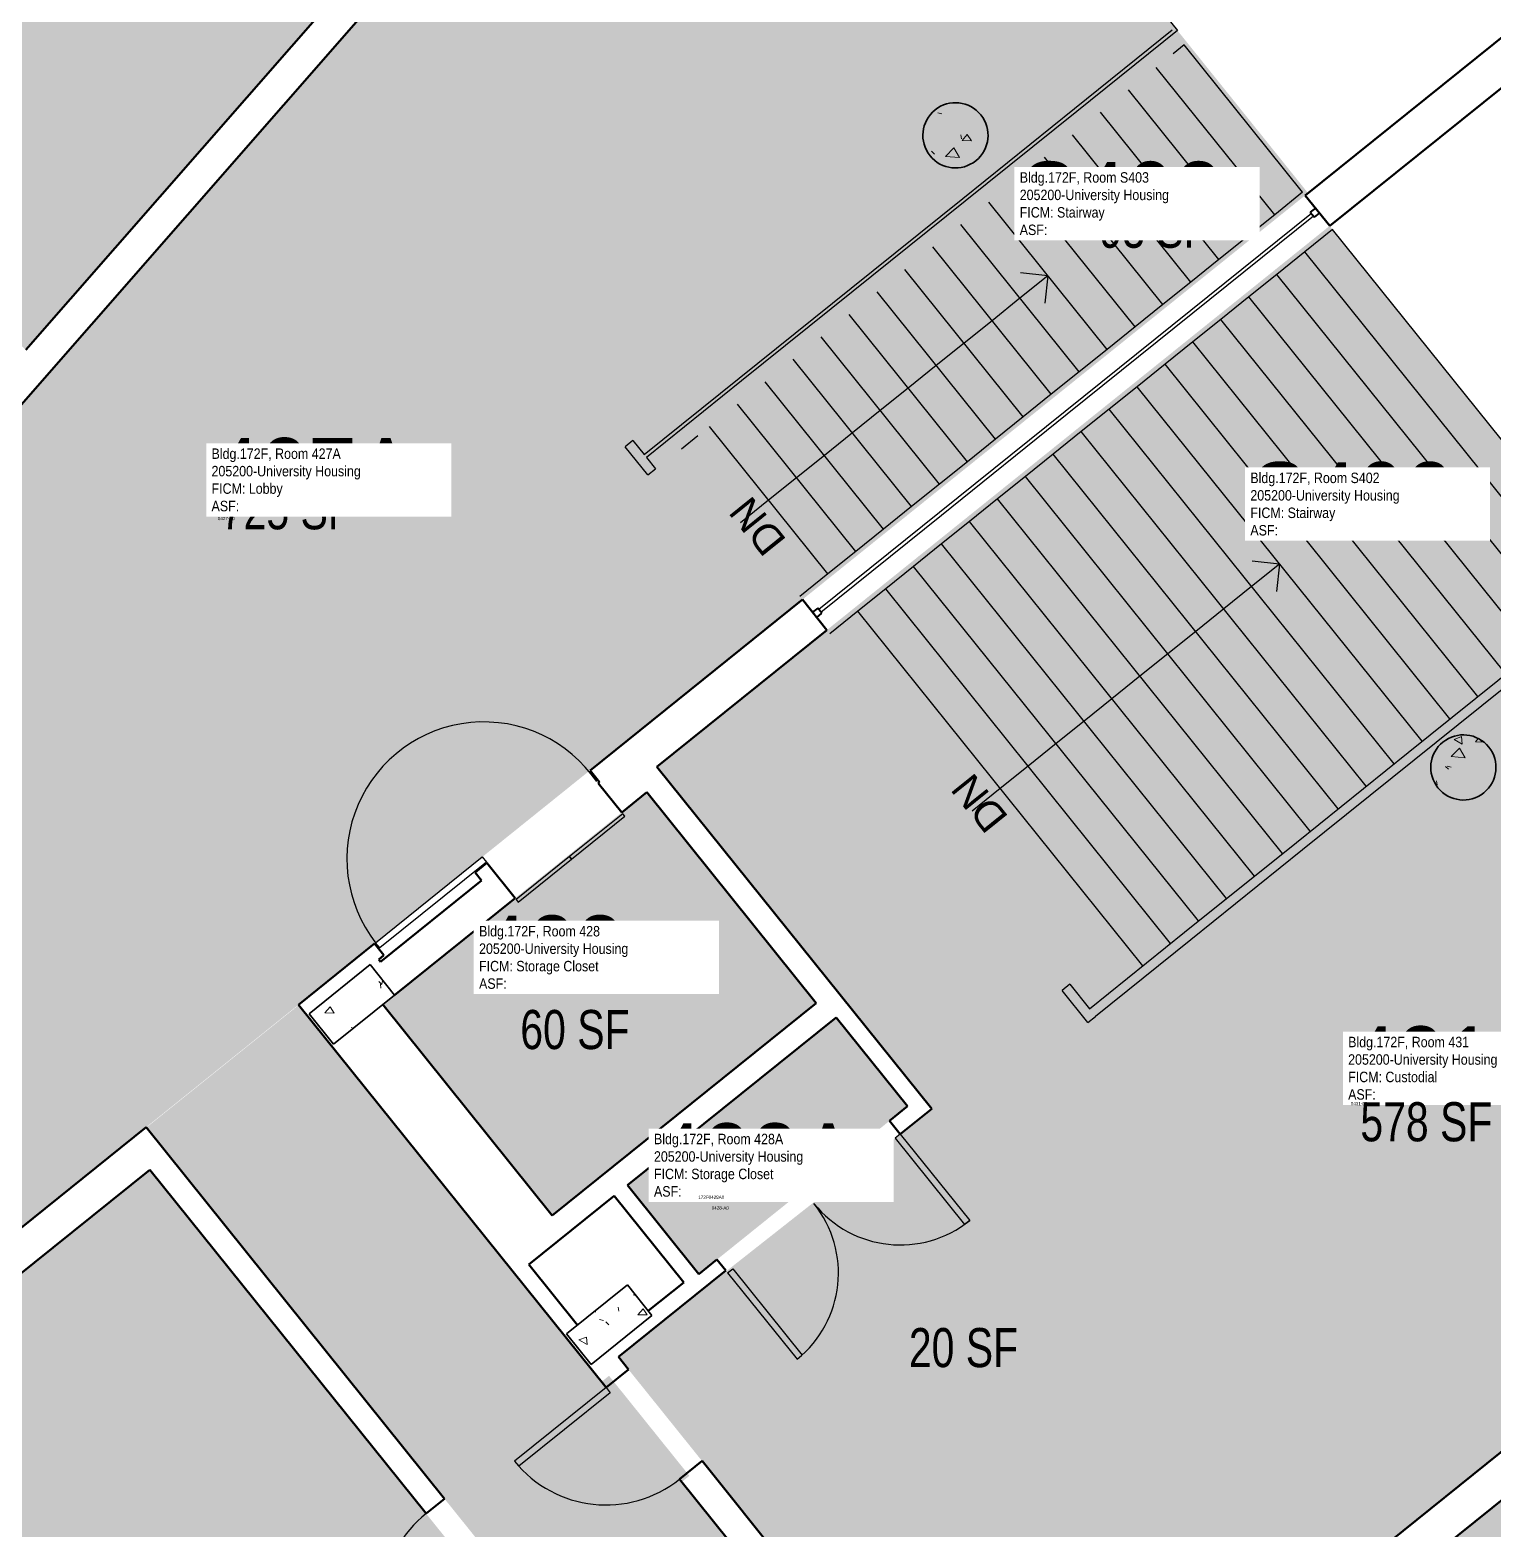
# Model space of a CAD drawing. Header units: inches. Extents: x 69234239 to 69236626, y 27656166 to 27658522.
# Drawn here: x 69235338.1 to 69235787.2, y 27657064.2 to 27657524.3 of the extents above; entities that cross this region are included whole.
import ezdxf
from ezdxf.enums import TextEntityAlignment as Align

# ---------------------------------------------------------------- set-up
doc = ezdxf.new("R2010")
doc.units = ezdxf.units.IN
doc.header["$LTSCALE"] = 100
doc.header["$MEASUREMENT"] = 0
for name, color, linetype in [('A-COLS', 5, 'CONTINUOUS'), ('A-DOOR', 2, 'CONTINUOUS'), ('A-FLOR', 3, 'CONTINUOUS'), ('A-GLAZ', 1, 'CONTINUOUS'), ('A-IDEN-RNUM', 7, 'CONTINUOUS'), ('A-IDEN-SNUM', 4, 'CONTINUOUS'), ('A-IDEN-VNUM', 4, 'CONTINUOUS'), ('A-WALL', 5, 'CONTINUOUS'), ('AREA-TEXT', 3, 'CONTINUOUS'), ('Rooms-Category-Color', 7, 'CONTINUOUS'), ('Rooms-College-Color', 7, 'CONTINUOUS'), ('Rooms-Department-Color', 7, 'CONTINUOUS'), ('Rooms-Division-Color', 7, 'CONTINUOUS'), ('Rooms-Information', 7, 'CONTINUOUS')]:
    doc.layers.add(name, color=color, linetype=linetype)
doc.styles.add('Arial', font='arial.ttf')
doc.styles.add('CP_AREA', font='arial.ttf', dxfattribs={"height": 15})
doc.styles.add('CP_ROOMSNUMBER', font='arial.ttf', dxfattribs={"height": 1})
doc.styles.add('CP_ROOMVNUMBER', font='arial.ttf', dxfattribs={"width": 0.85, "height": 0.075})

msp = doc.modelspace()

# ---------------------------------------------------------------- hatches: boundary and pattern name
at = {"layer": 'A-COLS', "lineweight": 5}
h = msp.add_hatch(dxfattribs=at)
h.set_pattern_fill('FP_28', color=256, angle=308.7908, style=0, pattern_type=2)
h.set_pattern_definition([(178.791, (69235784.634, 27657305.722), (-15.3765, 22.9776), [2.88, -31.68]), (123.791, (69235784.634, 27657305.722), (-19.1757, -22.248), [2.304, -25.344]), (229.242, (69235783.352, 27657307.636), (-34.5522, 0.73), [2.448, -26.924]), (174.975, (69235778.648, 27657300.91), (-20.72, 35.925), [4.32, -47.52]), (225.427, (69235776.92, 27657303.903), (-51.6406, 4.5404), [3.671, -40.386]), (119.975, (69235778.65, 27657300.91), (-51.641, 4.5406), [3.456, -38.016]), (149.791, (69235777.739, 27657305.106), (-2.3089, 27.5514), [2.88, -31.68]), (94.791, (69235777.74, 27657305.106), (-27.5576, -10.162), [2.304, -25.344]), (200.242, (69235777.546, 27657307.402), (-29.866, 17.3898), [2.448, -26.924]), (166.291, (69235784.634, 27657305.722), (-10.2558, -7.6442), [1.267, -23.77, 1.267, -24.461, -25.44]), (166.291, (69235784.634, 27657305.722), (-10.2558, -7.6442), [-50.765, 1.267, -24.173]), (136.291, (69235784.634, 27657305.722), (-18.1331, -1.6145), [1.267, -13.402, 1.267, -23.194, -9.696]), (136.291, (69235784.634, 27657305.722), (-18.1331, -1.6145), [-39.13, 1.267, -8.429]), (96.291, (69235789.999, 27657299.047), (-12.16747, 16.52022), [1.267, -8.333, 1.267, -28.685, -39.744]), (96.291, (69235789.999, 27657299.047), (-12.16747, 16.52022), [-39.552, 1.267, -38.477]), (86.291, (69235792.404, 27657296.054), (-17.0262, 15.047), [1.267, -11.213, 1.267, -18.624, -28.224]), (86.291, (69235792.404, 27657296.054), (-17.0262, 15.047), [-32.371, 1.267, -26.957])])
h.paths.add_polyline_path([(69235629.29, 27657499), (69235627.67, 27657500.32), (69235625.81, 27657501.28), (69235623.79, 27657501.82), (69235621.7, 27657501.94), (69235619.64, 27657501.62), (69235617.68, 27657500.88), (69235615.93, 27657499.75), (69235614.44, 27657498.28), (69235613.3, 27657496.53), (69235612.54, 27657494.58), (69235612.21, 27657492.51), (69235612.31, 27657490.43), (69235612.89, 27657488.3), (69235613.78, 27657486.54), (69235615.09, 27657484.91), (69235616.71, 27657483.59), (69235618.57, 27657482.63), (69235620.59, 27657482.08), (69235622.68, 27657481.97), (69235624.74, 27657482.29), (69235626.7, 27657483.03), (69235628.46, 27657484.16), (69235629.94, 27657485.63), (69235631.08, 27657487.38), (69235631.84, 27657489.33), (69235632.17, 27657491.39), (69235632.07, 27657493.48), (69235631.54, 27657495.5), (69235630.6, 27657497.37)], flags=0)
h = msp.add_hatch(dxfattribs=at)
h.set_pattern_fill('FP_7', color=256, angle=308.7908, style=0, pattern_type=2)
h.set_pattern_definition([(178.79, (69235784.634, 27657305.721), (-15.377, 22.978), [2.88, -31.68]), (123.79, (69235784.634, 27657305.72), (-19.176, -22.248), [2.304, -25.344]), (229.24, (69235783.352, 27657307.636), (-34.552, 0.73), [2.448, -26.924]), (174.97, (69235778.648, 27657300.91), (-20.72, 35.925), [4.32, -47.52]), (225.43, (69235776.92, 27657303.904), (-51.64, 4.54), [3.67, -40.386]), (119.97, (69235778.65, 27657300.91), (-51.64, 4.54), [3.456, -38.016]), (149.79, (69235777.74, 27657305.106), (-2.309, 27.551), [2.88, -31.68]), (94.79, (69235777.74, 27657305.106), (-27.558, -10.162), [2.304, -25.344]), (200.24, (69235777.546, 27657307.402), (-29.866, 17.39), [2.448, -26.924]), (166.29, (69235784.634, 27657305.721), (-10.256, -7.6442), [1.267, -23.77, 1.267, -24.461, -25.44]), (166.29, (69235784.634, 27657305.721), (-10.256, -7.6442), [-50.765, 1.267, -24.173]), (136.29, (69235784.634, 27657305.721), (-18.133, -1.6145), [1.267, -13.402, 1.267, -23.194, -9.696]), (136.29, (69235784.634, 27657305.721), (-18.133, -1.6145), [-39.13, 1.267, -8.429]), (96.29, (69235789.999, 27657299.047), (-12.1675, 16.5202), [1.267, -8.333, 1.267, -28.685, -39.744]), (96.29, (69235789.999, 27657299.047), (-12.1675, 16.5202), [-39.552, 1.267, -38.477]), (86.29, (69235792.405, 27657296.054), (-17.026, 15.047), [1.267, -11.213, 1.267, -18.624, -28.224]), (86.29, (69235792.405, 27657296.054), (-17.026, 15.047), [-32.371, 1.267, -26.957])])
h.paths.add_polyline_path([(69235785.2, 27657305.02), (69235783.58, 27657306.34), (69235781.72, 27657307.3), (69235779.7, 27657307.84), (69235777.62, 27657307.96), (69235775.55, 27657307.64), (69235773.6, 27657306.9), (69235771.84, 27657305.77), (69235770.36, 27657304.29), (69235769.21, 27657302.54), (69235768.45, 27657300.6), (69235768.12, 27657298.53), (69235768.22, 27657296.44), (69235768.76, 27657294.42), (69235769.7, 27657292.56), (69235771.01, 27657290.93), (69235772.63, 27657289.61), (69235774.49, 27657288.65), (69235776.5, 27657288.1), (69235778.59, 27657287.98), (69235780.66, 27657288.3), (69235782.61, 27657289.05), (69235784.37, 27657290.18), (69235785.85, 27657291.65), (69235787, 27657293.4), (69235787.75, 27657295.35), (69235788.09, 27657297.41), (69235787.99, 27657299.5), (69235787.45, 27657301.52), (69235786.51, 27657303.39)], flags=0)
h = msp.add_hatch(dxfattribs=at)
h.set_pattern_fill('FP_6', color=256, angle=308.7908, style=0, pattern_type=2)
h.set_pattern_definition([(178.791, (69235784.634, 27657305.722), (-15.3765, 22.9776), [2.88, -31.68]), (123.791, (69235784.634, 27657305.722), (-19.1757, -22.2481), [2.304, -25.344]), (229.242, (69235783.352, 27657307.636), (-34.5522, 0.7301), [2.448, -26.924]), (174.975, (69235778.648, 27657300.91), (-20.72, 35.925), [4.32, -47.52]), (225.427, (69235776.92, 27657303.904), (-51.6406, 4.5404), [3.671, -40.386]), (119.975, (69235778.648, 27657300.91), (-51.641, 4.5406), [3.456, -38.016]), (149.791, (69235777.739, 27657305.106), (-2.3089, 27.5514), [2.88, -31.68]), (94.791, (69235777.739, 27657305.106), (-27.5576, -10.162), [2.304, -25.344]), (200.242, (69235777.546, 27657307.402), (-29.866, 17.3898), [2.448, -26.924]), (166.2908, (69235784.634, 27657305.722), (-10.2558, -7.6442), [1.267, -23.77, 1.267, -24.461, -25.44]), (166.2908, (69235784.634, 27657305.722), (-10.2558, -7.6442), [-50.765, 1.267, -24.173]), (136.291, (69235784.634, 27657305.722), (-18.1331, -1.6145), [1.267, -13.402, 1.267, -23.194, -9.696]), (136.291, (69235784.634, 27657305.722), (-18.1331, -1.6145), [-39.13, 1.267, -8.429]), (96.2908, (69235789.999, 27657299.047), (-12.16747, 16.52022), [1.267, -8.333, 1.267, -28.685, -39.744]), (96.2908, (69235789.999, 27657299.047), (-12.16747, 16.52022), [-39.552, 1.267, -38.477]), (86.291, (69235792.405, 27657296.054), (-17.02624, 15.047), [1.267, -11.213, 1.267, -18.624, -28.224]), (86.291, (69235792.405, 27657296.054), (-17.02624, 15.047), [-32.371, 1.267, -26.957])])
h.paths.add_polyline_path([(69235450.03, 27657228.09), (69235442.51, 27657237.44), (69235423.8, 27657222.4), (69235431.32, 27657213.05), (69235434.12, 27657215.3)], flags=0)
h = msp.add_hatch(dxfattribs=at)
h.set_pattern_fill('FP_31', color=256, angle=308.7908, style=0, pattern_type=2)
h.set_pattern_definition([(178.791, (69235784.634, 27657305.722), (-15.3765, 22.9776), [2.88, -31.68]), (123.791, (69235784.634, 27657305.722), (-19.1757, -22.248), [2.304, -25.344]), (229.242, (69235783.352, 27657307.636), (-34.5522, 0.7301), [2.448, -26.924]), (174.975, (69235778.648, 27657300.91), (-20.72, 35.925), [4.32, -47.52]), (225.427, (69235776.92, 27657303.904), (-51.6406, 4.5404), [3.671, -40.386]), (119.975, (69235778.648, 27657300.91), (-51.641, 4.5406), [3.456, -38.016]), (149.791, (69235777.739, 27657305.106), (-2.3089, 27.5514), [2.88, -31.68]), (94.791, (69235777.74, 27657305.106), (-27.5576, -10.162), [2.304, -25.344]), (200.242, (69235777.546, 27657307.402), (-29.866, 17.3898), [2.448, -26.924]), (166.2908, (69235784.634, 27657305.722), (-10.2558, -7.6442), [1.267, -23.77, 1.267, -24.461, -25.44]), (166.2908, (69235784.634, 27657305.722), (-10.2558, -7.6442), [-50.765, 1.267, -24.173]), (136.291, (69235784.634, 27657305.722), (-18.1331, -1.6145), [1.267, -13.402, 1.267, -23.194, -9.696]), (136.291, (69235784.634, 27657305.722), (-18.1331, -1.6145), [-39.13, 1.267, -8.429]), (96.2908, (69235789.998, 27657299.047), (-12.16747, 16.52022), [1.267, -8.333, 1.267, -28.685, -39.744]), (96.2908, (69235789.998, 27657299.047), (-12.16747, 16.52022), [-39.552, 1.267, -38.477]), (86.291, (69235792.404, 27657296.054), (-17.0262, 15.047), [1.267, -11.213, 1.267, -18.624, -28.224]), (86.291, (69235792.404, 27657296.054), (-17.0262, 15.047), [-32.371, 1.267, -26.957])])
h.paths.add_polyline_path([(69235521.52, 27657139.14), (69235502.81, 27657124.1), (69235510.33, 27657114.75), (69235529.03, 27657129.79)], flags=0)
at = {"layer": 'Rooms-Category-Color', "true_color": 0xffe090}
msp.add_hatch(color=41, dxfattribs=at).paths.add_polyline_path([(69235214.35, 27657621.23), (69235170.83, 27657571.54), (69235261.63, 27657492.02), (69235336.85, 27657426.14), (69235455.7, 27657561.86), (69235289.67, 27657707.25)])
at = {"layer": 'Rooms-Category-Color', "true_color": 0xadadad}
for points in [[(69235567.42, 27657343.21), (69235527.33, 27657393.09), (69235690.33, 27657524.11), (69235568.58, 27657675.58), (69235191.04, 27657244.53), (69235290.57, 27657120.69)], [(69235729.54, 27657473.52), (69235567.42, 27657343.21), (69235527.33, 27657393.09), (69235690.33, 27657524.11), (69235730.42, 27657474.22)], [(69235737.06, 27657464.16), (69235574.94, 27657333.86), (69235663.31, 27657223.91), (69235825.43, 27657354.21)], [(69235605.27, 27657185.43), (69235531.19, 27657127.1), (69235518.72, 27657117.07), (69235521.14, 27657114.07), (69235545.1, 27657084.26), (69235639.32, 27656967.03), (69235689.38, 27657007.27), (69235691.42, 27657008.91), (69235823.15, 27657114.79), (69235824.19, 27657115.62), (69235865.26, 27657148.63), (69235882.6, 27657162.57), (69235884.65, 27657164.22), (69235886.29, 27657162.17), (69235893.38, 27657153.35), (69235907.83, 27657135.38), (69235909.47, 27657133.33), (69235918.51, 27657122.08), (69235961.87, 27657156.93), (69235928.01, 27657199.07), (69235939.5, 27657208.31), (69235823.49, 27657352.65), (69235663.31, 27657223.91), (69235574.94, 27657333.86), (69235530.51, 27657298.15), (69235530.85, 27657297.72), (69235587.4, 27657227.36), (69235589.67, 27657224.54), (69235589.71, 27657224.49), (69235614.89, 27657193.17)], [(69235420.57, 27657225.02), (69235373.81, 27657187.43), (69235492.64, 27657039.58), (69235590.3, 27656918.09), (69235673.7, 27656814.32), (69235786.81, 27656673.59), (69235869.39, 27656570.85), (69235982.98, 27656429.53), (69236021.56, 27656381.53), (69236043.98, 27656353.63), (69236090.7, 27656391.18), (69236005.97, 27656496.6), (69236017.42, 27656505.8), (69236246.82, 27656690.18), (69236258.27, 27656699.38), (69236343, 27656593.96), (69236389.26, 27656631.14), (69236389.76, 27656631.55), (69236372.3, 27656653.28), (69236366.82, 27656660.1), (69236327.74, 27656708.71), (69236325.08, 27656712.03), (69236325.04, 27656712.08), (69236230.52, 27656829.67), (69236132.08, 27656952.14), (69236034.43, 27657073.64), (69235968.96, 27657155.09), (69235922.19, 27657117.51), (69235925.58, 27657113.29), (69235960.98, 27657069.25), (69235970.06, 27657057.95), (69236102.91, 27656892.66), (69236216.96, 27656750.77), (69236220.68, 27656746.15), (69236168.94, 27656704.56), (69236167.06, 27656706.9), (69236139, 27656684.35), (69236140.88, 27656682.01), (69236130.55, 27656673.71), (69236128.67, 27656676.05), (69236100.61, 27656653.49), (69236102.49, 27656651.16), (69236053.49, 27656611.77), (69235973.06, 27656547.12), (69235968.43, 27656543.4), (69235876.39, 27656657.91), (69235878.73, 27656659.79), (69235854.77, 27656689.61), (69235852.43, 27656687.73), (69235850.63, 27656689.97), (69235716.87, 27656856.38), (69235697.69, 27656880.24), (69235661.16, 27656925.7), (69235657.85, 27656929.81), (69235655.58, 27656932.63), (69235637.42, 27656955.24), (69235538.18, 27657078.7), (69235540.52, 27657080.58), (69235515.85, 27657111.27), (69235513.52, 27657109.39), (69235502.13, 27657123.56), (69235484.91, 27657144.98), (69235482.63, 27657147.81), (69235482.6, 27657147.86), (69235430.64, 27657212.5)], [(69235663.85, 27656935.91), (69235704.67, 27656885.13), (69235707.4, 27656887.32), (69235726.23, 27656863.9), (69235721.45, 27656860.06), (69235847.53, 27656703.2), (69235960.7, 27656794.15), (69235921.54, 27656842.87), (69235853.15, 27656787.89), (69235848.6, 27656793.55), (69235917, 27656848.52), (69235891, 27656880.87), (69235822.61, 27656825.89), (69235818.06, 27656831.54), (69235886.46, 27656886.52), (69235860.46, 27656918.86), (69235792.07, 27656863.89), (69235787.52, 27656869.54), (69235855.92, 27656924.51), (69235829.92, 27656956.86), (69235761.52, 27656901.89), (69235758.24, 27656905.98), (69235786.29, 27656928.53), (69235883.29, 27657006.49), (69235882.97, 27657006.88), (69235911.35, 27657029.04), (69235914.64, 27657024.95), (69235846.29, 27656970.02), (69235873.54, 27656936.11), (69235941.89, 27656991.05), (69235945.18, 27656986.95), (69235876.83, 27656932.02), (69235904.08, 27656898.11), (69235972.43, 27656953.05), (69235975.72, 27656948.96), (69235907.37, 27656894.02), (69235934.62, 27656860.12), (69236002.97, 27656915.05), (69236006.26, 27656910.96), (69235937.91, 27656856.02), (69235977.07, 27656807.31), (69236090.62, 27656898.58), (69235965.48, 27657054.27), (69235960.71, 27657050.43), (69235958.89, 27657052.7), (69235963.17, 27657056.15), (69235945.22, 27657078.48), (69235943.66, 27657077.23), (69235918.61, 27657108.4), (69235915.88, 27657106.21), (69235900.12, 27657125.81), (69235846.96, 27657083.09), (69235829.42, 27657104.91), (69235698.71, 27656999.85), (69235716.25, 27656978.03)]]:
    msp.add_hatch(color=253, dxfattribs=at).paths.add_polyline_path(points)
at = {"layer": 'Rooms-Category-Color', "true_color": 0x728ef3}
for points in [[(69235527.47, 27657290.35), (69235446.41, 27657225.2), (69235498.42, 27657160.49), (69235514.93, 27657173.77), (69235579.48, 27657225.65)], [(69235543.45, 27657142.48), (69235607.51, 27657193.97), (69235585.58, 27657221.25), (69235521.52, 27657169.76)], [(69235334.53, 27656916.26), (69235485.15, 27657037.33), (69235374.89, 27657174.51), (69235354.23, 27657157.9), (69235296.41, 27657111.43), (69235293.49, 27657109.08), (69235293.8, 27657108.69), (69235291.52, 27657106.86), (69235252.1, 27657075.18), (69235255.12, 27657071.43), (69235236.41, 27657056.39), (69235233.4, 27657060.14), (69235224.58, 27657053.05)]]:
    msp.add_hatch(color=171, dxfattribs=at).paths.add_polyline_path(points)
at = {"layer": 'Rooms-College-Color', "true_color": 0xadadad}
for points in [[(69235214.35, 27657621.23), (69235170.83, 27657571.54), (69235261.63, 27657492.02), (69235336.85, 27657426.14), (69235455.7, 27657561.86), (69235289.67, 27657707.25)], [(69235567.42, 27657343.21), (69235527.33, 27657393.09), (69235690.33, 27657524.11), (69235568.58, 27657675.58), (69235191.04, 27657244.53), (69235290.57, 27657120.69)], [(69235729.54, 27657473.52), (69235567.42, 27657343.21), (69235527.33, 27657393.09), (69235690.33, 27657524.11), (69235730.42, 27657474.22)], [(69235737.06, 27657464.16), (69235574.94, 27657333.86), (69235663.31, 27657223.91), (69235825.43, 27657354.21)], [(69235605.27, 27657185.43), (69235531.19, 27657127.1), (69235518.72, 27657117.07), (69235521.14, 27657114.07), (69235545.1, 27657084.26), (69235639.32, 27656967.03), (69235689.38, 27657007.27), (69235691.42, 27657008.91), (69235823.15, 27657114.79), (69235824.19, 27657115.62), (69235865.26, 27657148.63), (69235882.6, 27657162.57), (69235884.65, 27657164.22), (69235886.29, 27657162.17), (69235893.38, 27657153.35), (69235907.83, 27657135.38), (69235909.47, 27657133.33), (69235918.51, 27657122.08), (69235961.87, 27657156.93), (69235928.01, 27657199.07), (69235939.5, 27657208.31), (69235823.49, 27657352.65), (69235663.31, 27657223.91), (69235574.94, 27657333.86), (69235530.51, 27657298.15), (69235530.85, 27657297.72), (69235587.4, 27657227.36), (69235589.67, 27657224.54), (69235589.71, 27657224.49), (69235614.89, 27657193.17)], [(69235527.47, 27657290.35), (69235446.41, 27657225.2), (69235498.42, 27657160.49), (69235514.93, 27657173.77), (69235579.48, 27657225.65)], [(69235420.57, 27657225.02), (69235373.81, 27657187.43), (69235492.64, 27657039.58), (69235590.3, 27656918.09), (69235673.7, 27656814.32), (69235786.81, 27656673.59), (69235869.39, 27656570.85), (69235982.98, 27656429.53), (69236021.56, 27656381.53), (69236043.98, 27656353.63), (69236090.7, 27656391.18), (69236005.97, 27656496.6), (69236017.42, 27656505.8), (69236246.82, 27656690.18), (69236258.27, 27656699.38), (69236343, 27656593.96), (69236389.26, 27656631.14), (69236389.76, 27656631.55), (69236372.3, 27656653.28), (69236366.82, 27656660.1), (69236327.74, 27656708.71), (69236325.08, 27656712.03), (69236325.04, 27656712.08), (69236230.52, 27656829.67), (69236132.08, 27656952.14), (69236034.43, 27657073.64), (69235968.96, 27657155.09), (69235922.19, 27657117.51), (69235925.58, 27657113.29), (69235960.98, 27657069.25), (69235970.06, 27657057.95), (69236102.91, 27656892.66), (69236216.96, 27656750.77), (69236220.68, 27656746.15), (69236168.94, 27656704.56), (69236167.06, 27656706.9), (69236139, 27656684.35), (69236140.88, 27656682.01), (69236130.55, 27656673.71), (69236128.67, 27656676.05), (69236100.61, 27656653.49), (69236102.49, 27656651.16), (69236053.49, 27656611.77), (69235973.06, 27656547.12), (69235968.43, 27656543.4), (69235876.39, 27656657.91), (69235878.73, 27656659.79), (69235854.77, 27656689.61), (69235852.43, 27656687.73), (69235850.63, 27656689.97), (69235716.87, 27656856.38), (69235697.69, 27656880.24), (69235661.16, 27656925.7), (69235657.85, 27656929.81), (69235655.58, 27656932.63), (69235637.42, 27656955.24), (69235538.18, 27657078.7), (69235540.52, 27657080.58), (69235515.85, 27657111.27), (69235513.52, 27657109.39), (69235502.13, 27657123.56), (69235484.91, 27657144.98), (69235482.63, 27657147.81), (69235482.6, 27657147.86), (69235430.64, 27657212.5)], [(69235543.45, 27657142.48), (69235607.51, 27657193.97), (69235585.58, 27657221.25), (69235521.52, 27657169.76)], [(69235334.53, 27656916.26), (69235485.15, 27657037.33), (69235374.89, 27657174.51), (69235354.23, 27657157.9), (69235296.41, 27657111.43), (69235293.49, 27657109.08), (69235293.8, 27657108.69), (69235291.52, 27657106.86), (69235252.1, 27657075.18), (69235255.12, 27657071.43), (69235236.41, 27657056.39), (69235233.4, 27657060.14), (69235224.58, 27657053.05)], [(69235663.85, 27656935.91), (69235704.67, 27656885.13), (69235707.4, 27656887.32), (69235726.23, 27656863.9), (69235721.45, 27656860.06), (69235847.53, 27656703.2), (69235960.7, 27656794.15), (69235921.54, 27656842.87), (69235853.15, 27656787.89), (69235848.6, 27656793.55), (69235917, 27656848.52), (69235891, 27656880.87), (69235822.61, 27656825.89), (69235818.06, 27656831.54), (69235886.46, 27656886.52), (69235860.46, 27656918.86), (69235792.07, 27656863.89), (69235787.52, 27656869.54), (69235855.92, 27656924.51), (69235829.92, 27656956.86), (69235761.52, 27656901.89), (69235758.24, 27656905.98), (69235786.29, 27656928.53), (69235883.29, 27657006.49), (69235882.97, 27657006.88), (69235911.35, 27657029.04), (69235914.64, 27657024.95), (69235846.29, 27656970.02), (69235873.54, 27656936.11), (69235941.89, 27656991.05), (69235945.18, 27656986.95), (69235876.83, 27656932.02), (69235904.08, 27656898.11), (69235972.43, 27656953.05), (69235975.72, 27656948.96), (69235907.37, 27656894.02), (69235934.62, 27656860.12), (69236002.97, 27656915.05), (69236006.26, 27656910.96), (69235937.91, 27656856.02), (69235977.07, 27656807.31), (69236090.62, 27656898.58), (69235965.48, 27657054.27), (69235960.71, 27657050.43), (69235958.89, 27657052.7), (69235963.17, 27657056.15), (69235945.22, 27657078.48), (69235943.66, 27657077.23), (69235918.61, 27657108.4), (69235915.88, 27657106.21), (69235900.12, 27657125.81), (69235846.96, 27657083.09), (69235829.42, 27657104.91), (69235698.71, 27656999.85), (69235716.25, 27656978.03)]]:
    msp.add_hatch(color=253, dxfattribs=at).paths.add_polyline_path(points)
at = {"layer": 'Rooms-Department-Color', "true_color": 0x604aed}
for points in [[(69235214.35, 27657621.23), (69235170.83, 27657571.54), (69235261.63, 27657492.02), (69235336.85, 27657426.14), (69235455.7, 27657561.86), (69235289.67, 27657707.25)], [(69235527.47, 27657290.35), (69235446.41, 27657225.2), (69235498.42, 27657160.49), (69235514.93, 27657173.77), (69235579.48, 27657225.65)], [(69235543.45, 27657142.48), (69235607.51, 27657193.97), (69235585.58, 27657221.25), (69235521.52, 27657169.76)], [(69235334.53, 27656916.26), (69235485.15, 27657037.33), (69235374.89, 27657174.51), (69235354.23, 27657157.9), (69235296.41, 27657111.43), (69235293.49, 27657109.08), (69235293.8, 27657108.69), (69235291.52, 27657106.86), (69235252.1, 27657075.18), (69235255.12, 27657071.43), (69235236.41, 27657056.39), (69235233.4, 27657060.14), (69235224.58, 27657053.05)]]:
    msp.add_hatch(color=173, dxfattribs=at).paths.add_polyline_path(points)
at = {"layer": 'Rooms-Department-Color', "true_color": 0xacacac}
for points in [[(69235567.42, 27657343.21), (69235527.33, 27657393.09), (69235690.33, 27657524.11), (69235568.58, 27657675.58), (69235191.04, 27657244.53), (69235290.57, 27657120.69)], [(69235729.54, 27657473.52), (69235567.42, 27657343.21), (69235527.33, 27657393.09), (69235690.33, 27657524.11), (69235730.42, 27657474.22)], [(69235737.06, 27657464.16), (69235574.94, 27657333.86), (69235663.31, 27657223.91), (69235825.43, 27657354.21)], [(69235605.27, 27657185.43), (69235531.19, 27657127.1), (69235518.72, 27657117.07), (69235521.14, 27657114.07), (69235545.1, 27657084.26), (69235639.32, 27656967.03), (69235689.38, 27657007.27), (69235691.42, 27657008.91), (69235823.15, 27657114.79), (69235824.19, 27657115.62), (69235865.26, 27657148.63), (69235882.6, 27657162.57), (69235884.65, 27657164.22), (69235886.29, 27657162.17), (69235893.38, 27657153.35), (69235907.83, 27657135.38), (69235909.47, 27657133.33), (69235918.51, 27657122.08), (69235961.87, 27657156.93), (69235928.01, 27657199.07), (69235939.5, 27657208.31), (69235823.49, 27657352.65), (69235663.31, 27657223.91), (69235574.94, 27657333.86), (69235530.51, 27657298.15), (69235530.85, 27657297.72), (69235587.4, 27657227.36), (69235589.67, 27657224.54), (69235589.71, 27657224.49), (69235614.89, 27657193.17)], [(69235420.57, 27657225.02), (69235373.81, 27657187.43), (69235492.64, 27657039.58), (69235590.3, 27656918.09), (69235673.7, 27656814.32), (69235786.81, 27656673.59), (69235869.39, 27656570.85), (69235982.98, 27656429.53), (69236021.56, 27656381.53), (69236043.98, 27656353.63), (69236090.7, 27656391.18), (69236005.97, 27656496.6), (69236017.42, 27656505.8), (69236246.82, 27656690.18), (69236258.27, 27656699.38), (69236343, 27656593.96), (69236389.26, 27656631.14), (69236389.76, 27656631.55), (69236372.3, 27656653.28), (69236366.82, 27656660.1), (69236327.74, 27656708.71), (69236325.08, 27656712.03), (69236325.04, 27656712.08), (69236230.52, 27656829.67), (69236132.08, 27656952.14), (69236034.43, 27657073.64), (69235968.96, 27657155.09), (69235922.19, 27657117.51), (69235925.58, 27657113.29), (69235960.98, 27657069.25), (69235970.06, 27657057.95), (69236102.91, 27656892.66), (69236216.96, 27656750.77), (69236220.68, 27656746.15), (69236168.94, 27656704.56), (69236167.06, 27656706.9), (69236139, 27656684.35), (69236140.88, 27656682.01), (69236130.55, 27656673.71), (69236128.67, 27656676.05), (69236100.61, 27656653.49), (69236102.49, 27656651.16), (69236053.49, 27656611.77), (69235973.06, 27656547.12), (69235968.43, 27656543.4), (69235876.39, 27656657.91), (69235878.73, 27656659.79), (69235854.77, 27656689.61), (69235852.43, 27656687.73), (69235850.63, 27656689.97), (69235716.87, 27656856.38), (69235697.69, 27656880.24), (69235661.16, 27656925.7), (69235657.85, 27656929.81), (69235655.58, 27656932.63), (69235637.42, 27656955.24), (69235538.18, 27657078.7), (69235540.52, 27657080.58), (69235515.85, 27657111.27), (69235513.52, 27657109.39), (69235502.13, 27657123.56), (69235484.91, 27657144.98), (69235482.63, 27657147.81), (69235482.6, 27657147.86), (69235430.64, 27657212.5)], [(69235663.85, 27656935.91), (69235704.67, 27656885.13), (69235707.4, 27656887.32), (69235726.23, 27656863.9), (69235721.45, 27656860.06), (69235847.53, 27656703.2), (69235960.7, 27656794.15), (69235921.54, 27656842.87), (69235853.15, 27656787.89), (69235848.6, 27656793.55), (69235917, 27656848.52), (69235891, 27656880.87), (69235822.61, 27656825.89), (69235818.06, 27656831.54), (69235886.46, 27656886.52), (69235860.46, 27656918.86), (69235792.07, 27656863.89), (69235787.52, 27656869.54), (69235855.92, 27656924.51), (69235829.92, 27656956.86), (69235761.52, 27656901.89), (69235758.24, 27656905.98), (69235786.29, 27656928.53), (69235883.29, 27657006.49), (69235882.97, 27657006.88), (69235911.35, 27657029.04), (69235914.64, 27657024.95), (69235846.29, 27656970.02), (69235873.54, 27656936.11), (69235941.89, 27656991.05), (69235945.18, 27656986.95), (69235876.83, 27656932.02), (69235904.08, 27656898.11), (69235972.43, 27656953.05), (69235975.72, 27656948.96), (69235907.37, 27656894.02), (69235934.62, 27656860.12), (69236002.97, 27656915.05), (69236006.26, 27656910.96), (69235937.91, 27656856.02), (69235977.07, 27656807.31), (69236090.62, 27656898.58), (69235965.48, 27657054.27), (69235960.71, 27657050.43), (69235958.89, 27657052.7), (69235963.17, 27657056.15), (69235945.22, 27657078.48), (69235943.66, 27657077.23), (69235918.61, 27657108.4), (69235915.88, 27657106.21), (69235900.12, 27657125.81), (69235846.96, 27657083.09), (69235829.42, 27657104.91), (69235698.71, 27656999.85), (69235716.25, 27656978.03)]]:
    msp.add_hatch(color=253, dxfattribs=at).paths.add_polyline_path(points)
at = {"layer": 'Rooms-Division-Color', "true_color": 0x604aed}
for points in [[(69235214.35, 27657621.23), (69235170.83, 27657571.54), (69235261.63, 27657492.02), (69235336.85, 27657426.14), (69235455.7, 27657561.86), (69235289.67, 27657707.25)], [(69235527.47, 27657290.35), (69235446.41, 27657225.2), (69235498.42, 27657160.49), (69235514.93, 27657173.77), (69235579.48, 27657225.65)], [(69235543.45, 27657142.48), (69235607.51, 27657193.97), (69235585.58, 27657221.25), (69235521.52, 27657169.76)], [(69235334.53, 27656916.26), (69235485.15, 27657037.33), (69235374.89, 27657174.51), (69235354.23, 27657157.9), (69235296.41, 27657111.43), (69235293.49, 27657109.08), (69235293.8, 27657108.69), (69235291.52, 27657106.86), (69235252.1, 27657075.18), (69235255.12, 27657071.43), (69235236.41, 27657056.39), (69235233.4, 27657060.14), (69235224.58, 27657053.05)]]:
    msp.add_hatch(color=173, dxfattribs=at).paths.add_polyline_path(points)
at = {"layer": 'Rooms-Division-Color', "true_color": 0xadadad}
for points in [[(69235567.42, 27657343.21), (69235527.33, 27657393.09), (69235690.33, 27657524.11), (69235568.58, 27657675.58), (69235191.04, 27657244.53), (69235290.57, 27657120.69)], [(69235729.54, 27657473.52), (69235567.42, 27657343.21), (69235527.33, 27657393.09), (69235690.33, 27657524.11), (69235730.42, 27657474.22)], [(69235737.06, 27657464.16), (69235574.94, 27657333.86), (69235663.31, 27657223.91), (69235825.43, 27657354.21)], [(69235605.27, 27657185.43), (69235531.19, 27657127.1), (69235518.72, 27657117.07), (69235521.14, 27657114.07), (69235545.1, 27657084.26), (69235639.32, 27656967.03), (69235689.38, 27657007.27), (69235691.42, 27657008.91), (69235823.15, 27657114.79), (69235824.19, 27657115.62), (69235865.26, 27657148.63), (69235882.6, 27657162.57), (69235884.65, 27657164.22), (69235886.29, 27657162.17), (69235893.38, 27657153.35), (69235907.83, 27657135.38), (69235909.47, 27657133.33), (69235918.51, 27657122.08), (69235961.87, 27657156.93), (69235928.01, 27657199.07), (69235939.5, 27657208.31), (69235823.49, 27657352.65), (69235663.31, 27657223.91), (69235574.94, 27657333.86), (69235530.51, 27657298.15), (69235530.85, 27657297.72), (69235587.4, 27657227.36), (69235589.67, 27657224.54), (69235589.71, 27657224.49), (69235614.89, 27657193.17)], [(69235420.57, 27657225.02), (69235373.81, 27657187.43), (69235492.64, 27657039.58), (69235590.3, 27656918.09), (69235673.7, 27656814.32), (69235786.81, 27656673.59), (69235869.39, 27656570.85), (69235982.98, 27656429.53), (69236021.56, 27656381.53), (69236043.98, 27656353.63), (69236090.7, 27656391.18), (69236005.97, 27656496.6), (69236017.42, 27656505.8), (69236246.82, 27656690.18), (69236258.27, 27656699.38), (69236343, 27656593.96), (69236389.26, 27656631.14), (69236389.76, 27656631.55), (69236372.3, 27656653.28), (69236366.82, 27656660.1), (69236327.74, 27656708.71), (69236325.08, 27656712.03), (69236325.04, 27656712.08), (69236230.52, 27656829.67), (69236132.08, 27656952.14), (69236034.43, 27657073.64), (69235968.96, 27657155.09), (69235922.19, 27657117.51), (69235925.58, 27657113.29), (69235960.98, 27657069.25), (69235970.06, 27657057.95), (69236102.91, 27656892.66), (69236216.96, 27656750.77), (69236220.68, 27656746.15), (69236168.94, 27656704.56), (69236167.06, 27656706.9), (69236139, 27656684.35), (69236140.88, 27656682.01), (69236130.55, 27656673.71), (69236128.67, 27656676.05), (69236100.61, 27656653.49), (69236102.49, 27656651.16), (69236053.49, 27656611.77), (69235973.06, 27656547.12), (69235968.43, 27656543.4), (69235876.39, 27656657.91), (69235878.73, 27656659.79), (69235854.77, 27656689.61), (69235852.43, 27656687.73), (69235850.63, 27656689.97), (69235716.87, 27656856.38), (69235697.69, 27656880.24), (69235661.16, 27656925.7), (69235657.85, 27656929.81), (69235655.58, 27656932.63), (69235637.42, 27656955.24), (69235538.18, 27657078.7), (69235540.52, 27657080.58), (69235515.85, 27657111.27), (69235513.52, 27657109.39), (69235502.13, 27657123.56), (69235484.91, 27657144.98), (69235482.63, 27657147.81), (69235482.6, 27657147.86), (69235430.64, 27657212.5)], [(69235663.85, 27656935.91), (69235704.67, 27656885.13), (69235707.4, 27656887.32), (69235726.23, 27656863.9), (69235721.45, 27656860.06), (69235847.53, 27656703.2), (69235960.7, 27656794.15), (69235921.54, 27656842.87), (69235853.15, 27656787.89), (69235848.6, 27656793.55), (69235917, 27656848.52), (69235891, 27656880.87), (69235822.61, 27656825.89), (69235818.06, 27656831.54), (69235886.46, 27656886.52), (69235860.46, 27656918.86), (69235792.07, 27656863.89), (69235787.52, 27656869.54), (69235855.92, 27656924.51), (69235829.92, 27656956.86), (69235761.52, 27656901.89), (69235758.24, 27656905.98), (69235786.29, 27656928.53), (69235883.29, 27657006.49), (69235882.97, 27657006.88), (69235911.35, 27657029.04), (69235914.64, 27657024.95), (69235846.29, 27656970.02), (69235873.54, 27656936.11), (69235941.89, 27656991.05), (69235945.18, 27656986.95), (69235876.83, 27656932.02), (69235904.08, 27656898.11), (69235972.43, 27656953.05), (69235975.72, 27656948.96), (69235907.37, 27656894.02), (69235934.62, 27656860.12), (69236002.97, 27656915.05), (69236006.26, 27656910.96), (69235937.91, 27656856.02), (69235977.07, 27656807.31), (69236090.62, 27656898.58), (69235965.48, 27657054.27), (69235960.71, 27657050.43), (69235958.89, 27657052.7), (69235963.17, 27657056.15), (69235945.22, 27657078.48), (69235943.66, 27657077.23), (69235918.61, 27657108.4), (69235915.88, 27657106.21), (69235900.12, 27657125.81), (69235846.96, 27657083.09), (69235829.42, 27657104.91), (69235698.71, 27656999.85), (69235716.25, 27656978.03)]]:
    msp.add_hatch(color=253, dxfattribs=at).paths.add_polyline_path(points)

# ---------------------------------------------------------------- linework, layer by layer
at = {"layer": 'A-COLS', "lineweight": 35}
for p, q in [((69235423.8, 27657222.4), (69235442.51, 27657237.44)), ((69235442.51, 27657237.44), (69235450.03, 27657228.09)), ((69235450.03, 27657228.09), (69235431.32, 27657213.05)), ((69235431.32, 27657213.05), (69235423.8, 27657222.4)), ((69235502.81, 27657124.1), (69235521.52, 27657139.14)), ((69235521.52, 27657139.14), (69235529.03, 27657129.79)), ((69235529.03, 27657129.79), (69235510.33, 27657114.75)), ((69235510.33, 27657114.75), (69235502.81, 27657124.1))]:
    msp.add_line(p, q, dxfattribs=at)
for centre, start, end in [((69235622.19, 27657491.95), 308.7908, 128.7908), ((69235622.19, 27657491.95), 128.7908, 308.7908), ((69235778.1, 27657297.97), 128.7908, 308.7908), ((69235778.1, 27657297.97), 308.7908, 128.7908)]:
    msp.add_arc(centre, 10, start, end, dxfattribs=at)
at = {"layer": 'A-DOOR'}
for p, q in [((69235520.08, 27657283.75), (69235503.72, 27657270.6)), ((69235504.34, 27657269.82), (69235520.71, 27657282.98)), ((69235520.71, 27657282.98), (69235520.08, 27657283.75)), ((69235444.21, 27657244.18), (69235476.95, 27657270.49)), ((69235478.2, 27657268.93), (69235445.46, 27657242.62)), ((69235476.95, 27657270.49), (69235478.2, 27657268.93)), ((69235503.72, 27657270.6), (69235487.35, 27657257.44)), ((69235487.98, 27657256.66), (69235504.34, 27657269.82)), ((69235503.72, 27657270.6), (69235504.34, 27657269.82)), ((69235504.34, 27657269.82), (69235503.72, 27657270.6)), ((69235487.35, 27657257.44), (69235487.98, 27657256.66)), ((69235445.46, 27657242.62), (69235444.21, 27657244.18)), ((69235605.27, 27657185.43), (69235603.71, 27657184.18)), ((69235603.71, 27657184.18), (69235625.01, 27657157.68)), ((69235605.27, 27657185.43), (69235626.57, 27657158.93)), ((69235626.57, 27657158.93), (69235625.01, 27657157.68)), ((69235552.27, 27657142.83), (69235553.82, 27657144.09)), ((69235552.27, 27657142.83), (69235573.57, 27657116.33)), ((69235553.82, 27657144.09), (69235575.09, 27657117.63)), ((69235514.93, 27657107.63), (69235486.87, 27657085.08)), ((69235516.18, 27657106.07), (69235488.12, 27657083.52)), ((69235514.93, 27657107.63), (69235516.18, 27657106.07)), ((69235486.87, 27657085.08), (69235488.12, 27657083.52))]:
    msp.add_line(p, q, dxfattribs=at)
at = {"layer": 'A-DOOR', "lineweight": 25}
for centre, radius, start, end in [((69235477.39, 27657269.94), 42, 34.2942, 217.8262), ((69235552.27, 27657142.83), 34, 308.7908, 38.7908), ((69235605.27, 27657185.43), 34, 218.7908, 308.7908), ((69235514.93, 27657107.63), 36, 218.7908, 308.7908), ((69235482.26, 27657040.93), 36, 128.7908, 215.6061)]:
    msp.add_arc(centre, radius, start, end, dxfattribs=at)
at = {"layer": 'A-FLOR'}
for p, q in [((69235692.43, 27657519.7), (69235688.99, 27657516.94)), ((69235728.76, 27657474.49), (69235692.43, 27657519.7)), ((69235720.19, 27657467.6), (69235683.85, 27657512.81)), ((69235711.61, 27657460.71), (69235675.28, 27657505.92)), ((69235703.04, 27657453.82), (69235666.7, 27657499.02)), ((69235694.47, 27657446.93), (69235658.13, 27657492.13)), ((69235685.89, 27657440.03), (69235649.56, 27657485.24)), ((69235677.32, 27657433.14), (69235640.98, 27657478.35)), ((69235728.76, 27657474.49), (69235720.19, 27657467.6)), ((69235668.74, 27657426.25), (69235632.41, 27657471.46)), ((69235720.19, 27657467.6), (69235711.61, 27657460.71)), ((69235660.17, 27657419.36), (69235623.83, 27657464.57)), ((69235711.61, 27657460.71), (69235703.04, 27657453.82)), ((69235737.96, 27657463.04), (69235729.39, 27657456.15)), ((69235825.43, 27657354.21), (69235737.96, 27657463.04)), ((69235651.6, 27657412.47), (69235615.26, 27657457.68)), ((69235729.39, 27657456.15), (69235720.81, 27657449.26)), ((69235816.86, 27657347.32), (69235729.39, 27657456.15)), ((69235703.04, 27657453.82), (69235694.47, 27657446.93)), ((69235643.02, 27657405.58), (69235606.69, 27657450.79)), ((69235650.58, 27657448.86), (69235642, 27657441.96)), ((69235650.58, 27657448.86), (69235642.14, 27657449.77)), ((69235650.58, 27657448.86), (69235649.66, 27657440.42)), ((69235694.47, 27657446.93), (69235685.89, 27657440.03)), ((69235720.81, 27657449.26), (69235712.24, 27657442.37)), ((69235808.29, 27657340.43), (69235720.81, 27657449.26)), ((69235634.45, 27657398.69), (69235598.11, 27657443.89)), ((69235642, 27657441.96), (69235633.43, 27657435.07)), ((69235712.24, 27657442.37), (69235703.67, 27657435.48)), ((69235799.71, 27657333.54), (69235712.24, 27657442.37)), ((69235685.89, 27657440.03), (69235677.32, 27657433.14)), ((69235625.88, 27657391.8), (69235589.54, 27657437)), ((69235633.43, 27657435.07), (69235624.85, 27657428.18)), ((69235677.32, 27657433.14), (69235668.74, 27657426.25)), ((69235703.67, 27657435.48), (69235695.09, 27657428.59)), ((69235791.14, 27657326.65), (69235703.67, 27657435.48)), ((69235617.3, 27657384.9), (69235580.97, 27657430.11)), ((69235624.85, 27657428.18), (69235616.28, 27657421.29)), ((69235695.09, 27657428.59), (69235686.52, 27657421.7)), ((69235782.56, 27657319.76), (69235695.09, 27657428.59)), ((69235668.74, 27657426.25), (69235660.17, 27657419.36)), ((69235608.73, 27657378.01), (69235572.39, 27657423.22)), ((69235616.28, 27657421.29), (69235607.71, 27657414.4)), ((69235660.17, 27657419.36), (69235651.6, 27657412.47)), ((69235686.52, 27657421.7), (69235677.94, 27657414.81)), ((69235773.99, 27657312.87), (69235686.52, 27657421.7)), ((69235600.15, 27657371.12), (69235563.82, 27657416.33)), ((69235607.71, 27657414.4), (69235599.13, 27657407.51)), ((69235677.94, 27657414.81), (69235669.37, 27657407.91)), ((69235765.42, 27657305.98), (69235677.94, 27657414.81)), ((69235651.6, 27657412.47), (69235643.02, 27657405.58)), ((69235591.58, 27657364.23), (69235555.24, 27657409.44)), ((69235599.13, 27657407.51), (69235590.56, 27657400.62)), ((69235643.02, 27657405.58), (69235634.45, 27657398.69)), ((69235669.37, 27657407.91), (69235660.8, 27657401.02)), ((69235756.84, 27657299.08), (69235669.37, 27657407.91)), ((69235583.01, 27657357.34), (69235546.67, 27657402.55)), ((69235590.56, 27657400.62), (69235581.99, 27657393.73)), ((69235660.8, 27657401.02), (69235652.22, 27657394.13)), ((69235748.27, 27657292.19), (69235660.8, 27657401.02)), ((69235543.16, 27657399.72), (69235538.1, 27657395.66)), ((69235634.45, 27657398.69), (69235625.88, 27657391.8)), ((69235581.99, 27657393.73), (69235573.41, 27657386.83)), ((69235625.88, 27657391.8), (69235617.3, 27657384.9)), ((69235652.22, 27657394.13), (69235643.65, 27657387.24)), ((69235739.7, 27657285.3), (69235652.22, 27657394.13)), ((69235573.41, 27657386.83), (69235564.84, 27657379.94)), ((69235643.65, 27657387.24), (69235635.08, 27657380.35)), ((69235731.12, 27657278.41), (69235643.65, 27657387.24)), ((69235617.3, 27657384.9), (69235608.73, 27657378.01)), ((69235564.84, 27657379.94), (69235556.26, 27657373.05)), ((69235608.73, 27657378.01), (69235600.15, 27657371.12)), ((69235635.08, 27657380.35), (69235626.5, 27657373.46)), ((69235722.55, 27657271.52), (69235635.08, 27657380.35)), ((69235626.5, 27657373.46), (69235617.93, 27657366.57)), ((69235713.97, 27657264.63), (69235626.5, 27657373.46)), ((69235600.15, 27657371.12), (69235591.58, 27657364.23)), ((69235591.58, 27657364.23), (69235583.01, 27657357.34)), ((69235617.93, 27657366.57), (69235609.35, 27657359.68)), ((69235705.4, 27657257.74), (69235617.93, 27657366.57)), ((69235609.35, 27657359.68), (69235600.78, 27657352.78)), ((69235696.83, 27657250.85), (69235609.35, 27657359.68)), ((69235721.68, 27657360.39), (69235713.11, 27657353.5)), ((69235721.68, 27657360.39), (69235713.25, 27657361.31)), ((69235721.68, 27657360.39), (69235720.76, 27657351.96)), ((69235583.01, 27657357.34), (69235574.43, 27657350.45)), ((69235600.78, 27657352.78), (69235592.21, 27657345.89)), ((69235688.25, 27657243.95), (69235600.78, 27657352.78)), ((69235713.11, 27657353.5), (69235704.53, 27657346.61)), ((69235592.21, 27657345.89), (69235583.63, 27657339)), ((69235679.68, 27657237.06), (69235592.21, 27657345.89)), ((69235704.53, 27657346.61), (69235695.96, 27657339.72)), ((69235695.96, 27657339.72), (69235687.39, 27657332.83)), ((69235687.39, 27657332.83), (69235678.81, 27657325.93)), ((69235678.81, 27657325.93), (69235670.24, 27657319.04)), ((69235670.24, 27657319.04), (69235661.66, 27657312.15)), ((69235661.66, 27657312.15), (69235653.09, 27657305.26)), ((69235653.09, 27657305.26), (69235644.52, 27657298.37)), ((69235644.52, 27657298.37), (69235635.94, 27657291.48)), ((69235635.94, 27657291.48), (69235627.37, 27657284.59))]:
    msp.add_line(p, q, dxfattribs=at)
at = {"layer": 'A-GLAZ', "lineweight": 40}
for p, q in [((69235732.68, 27657469.62), (69235731.12, 27657468.37)), ((69235733.93, 27657468.06), (69235732.68, 27657469.62)), ((69235731.12, 27657468.37), (69235732.37, 27657466.81)), ((69235732.37, 27657466.81), (69235733.93, 27657468.06))]:
    msp.add_line(p, q, dxfattribs=at)
at = {"layer": 'A-GLAZ'}
for p, q in [((69235731.43, 27657467.98), (69235694.41, 27657438.22)), ((69235695.03, 27657437.44), (69235732.06, 27657467.2)), ((69235732.06, 27657467.2), (69235731.43, 27657467.98)), ((69235694.41, 27657438.22), (69235655.83, 27657407.21)), ((69235656.46, 27657406.43), (69235695.03, 27657437.44)), ((69235655.83, 27657407.21), (69235617.25, 27657376.2)), ((69235617.87, 27657375.42), (69235656.46, 27657406.43)), ((69235617.25, 27657376.2), (69235580.22, 27657346.44)), ((69235580.85, 27657345.66), (69235617.87, 27657375.42)), ((69235580.22, 27657346.44), (69235579.91, 27657346.83)), ((69235580.22, 27657346.44), (69235580.85, 27657345.66)), ((69235581.16, 27657345.27), (69235580.85, 27657345.66))]:
    msp.add_line(p, q, dxfattribs=at)
at = {"layer": 'A-GLAZ', "lineweight": 40, "extrusion": (0, 0, -1)}
for p, q in [((69235579.91, 27657346.83), (69235578.35, 27657345.58)), ((69235578.35, 27657345.58), (69235579.6, 27657344.02)), ((69235579.6, 27657344.02), (69235581.16, 27657345.27)), ((69235581.16, 27657345.27), (69235579.91, 27657346.83))]:
    msp.add_line(p, q, dxfattribs=at)
at = {"layer": 'A-WALL', "lineweight": 50}
for p, q in [((69235737.06, 27657464.16), (69235898.16, 27657593.65)), ((69235850.42, 27657570.67), (69235729.54, 27657473.52)), ((69235455.7, 27657561.86), (69235336.85, 27657426.14)), ((69235254.13, 27657316.5), (69235467.1, 27657559.69)), ((69235729.54, 27657473.52), (69235737.06, 27657464.16)), ((69235575.22, 27657349.47), (69235510.02, 27657297.07)), ((69235582.73, 27657340.12), (69235575.22, 27657349.47)), ((69235530.51, 27657298.15), (69235582.73, 27657340.12)), ((69235510.02, 27657297.07), (69235512.92, 27657293.47)), ((69235614.89, 27657193.17), (69235530.51, 27657298.15)), ((69235512.92, 27657293.47), (69235512.53, 27657293.16)), ((69235512.53, 27657293.16), (69235519.76, 27657284.16)), ((69235519.76, 27657284.16), (69235527.47, 27657290.35)), ((69235527.47, 27657290.35), (69235579.48, 27657225.65)), ((69235478.34, 27657268.65), (69235474.74, 27657265.75)), ((69235487.03, 27657257.84), (69235478.34, 27657268.65)), ((69235476.74, 27657263.26), (69235445.71, 27657238.33)), ((69235474.74, 27657265.75), (69235476.74, 27657263.26)), ((69235450.02, 27657228.1), (69235487.03, 27657257.84)), ((69235443.88, 27657243.91), (69235420.5, 27657225.12)), ((69235446.78, 27657240.31), (69235443.88, 27657243.91)), ((69235445.16, 27657239.01), (69235446.78, 27657240.31)), ((69235445.71, 27657238.33), (69235445.16, 27657239.01)), ((69235579.48, 27657225.65), (69235498.42, 27657160.49)), ((69235420.5, 27657225.12), (69235514.93, 27657107.63)), ((69235498.42, 27657160.49), (69235446.42, 27657225.19)), ((69235521.52, 27657169.76), (69235585.58, 27657221.25)), ((69235585.58, 27657221.25), (69235607.51, 27657193.97)), ((69235607.51, 27657193.97), (69235601.98, 27657189.53)), ((69235601.98, 27657189.53), (69235605.27, 27657185.43)), ((69235605.27, 27657185.43), (69235614.89, 27657193.17)), ((69235373.73, 27657187.53), (69235286.68, 27657117.56)), ((69235465.35, 27657073.54), (69235373.73, 27657187.53)), ((69235293.49, 27657109.08), (69235374.89, 27657174.51)), ((69235374.89, 27657174.51), (69235459.7, 27657068.99)), ((69235491.27, 27657145.45), (69235517.43, 27657166.47)), ((69235517.43, 27657166.47), (69235538.77, 27657139.92)), ((69235543.45, 27657142.48), (69235521.52, 27657169.76)), ((69235884.65, 27657164.22), (69235639.32, 27656967.03)), ((69235506.22, 27657126.85), (69235491.27, 27657145.45)), ((69235551.68, 27657143.56), (69235518.72, 27657117.07)), ((69235548.98, 27657146.93), (69235543.45, 27657142.48)), ((69235551.68, 27657143.56), (69235548.98, 27657146.93)), ((69235538.77, 27657139.92), (69235527.91, 27657131.19)), ((69235521.84, 27657113.19), (69235518.72, 27657117.07)), ((69235514.93, 27657107.63), (69235521.84, 27657113.19)), ((69235698.71, 27656999.85), (69235829.42, 27657104.91)), ((69235544.4, 27657085.13), (69235537.48, 27657079.57)), ((69235639.32, 27656967.03), (69235544.4, 27657085.13)), ((69235537.48, 27657079.57), (69235657.23, 27656930.59)), ((69235459.7, 27657068.99), (69235465.35, 27657073.54))]:
    msp.add_line(p, q, dxfattribs=at)
at = {"layer": 'A-WALL'}
for p, q in [((69235660.49, 27657561.23), (69235690.33, 27657524.11)), ((69235658.74, 27657500.16), (69235688.74, 27657524.28)), ((69235690.33, 27657524.11), (69235659.44, 27657499.28)), ((69235624.43, 27657472.59), (69235658.73, 27657500.15)), ((69235659.43, 27657499.28), (69235625.14, 27657471.71)), ((69235590.14, 27657445.02), (69235624.43, 27657472.59)), ((69235625.14, 27657471.71), (69235590.84, 27657444.15)), ((69235555.84, 27657417.46), (69235590.14, 27657445.02)), ((69235590.84, 27657444.15), (69235556.55, 27657416.58)), ((69235526.62, 27657393.97), (69235555.85, 27657417.46)), ((69235556.56, 27657416.59), (69235527.33, 27657393.09)), ((69235523.18, 27657398.26), (69235520.84, 27657396.38)), ((69235527.81, 27657387.71), (69235520.84, 27657396.38)), ((69235523.18, 27657398.26), (69235526.62, 27657393.97)), ((69235527.33, 27657393.09), (69235530.15, 27657389.59)), ((69235527.81, 27657387.71), (69235530.15, 27657389.59)), ((69235761.13, 27657302.53), (69235795.43, 27657330.1)), ((69235797.3, 27657327.76), (69235763.01, 27657300.19)), ((69235726.83, 27657274.97), (69235761.13, 27657302.53)), ((69235763.01, 27657300.19), (69235728.71, 27657272.63)), ((69235692.54, 27657247.4), (69235726.83, 27657274.97)), ((69235728.71, 27657272.63), (69235694.42, 27657245.06)), ((69235663.31, 27657223.91), (69235692.54, 27657247.4)), ((69235694.42, 27657245.06), (69235665.19, 27657221.57)), ((69235657.28, 27657231.41), (69235654.94, 27657229.53)), ((69235657.28, 27657231.41), (69235663.31, 27657223.91)), ((69235662.85, 27657219.69), (69235654.94, 27657229.53)), ((69235662.85, 27657219.69), (69235665.19, 27657221.57))]:
    msp.add_line(p, q, dxfattribs=at)

# ---------------------------------------------------------------- texts
at = {"layer": 'A-FLOR', "style": 'Arial'}
for p in [(69235570.6, 27657367.67), (69235638.74, 27657282.67)]:
    msp.add_text('DN', height=9, rotation=128.7908, dxfattribs=at).set_placement(p)
at = {"layer": 'A-IDEN-RNUM', "style": 'CP_ROOMSNUMBER'}
for s, p in [('S403-00', (69235658.29, 27657478.59)), ('S402-00', (69235730.46, 27657386.52)), ('0427-A0', (69235395.76, 27657373.85)), ('0428-00', (69235475.96, 27657229.98)), ('0431-00', (69235743.52, 27657194.31)), ('0428-A0', (69235547.36, 27657162.29))]:
    msp.add_text(s, height=1, dxfattribs=at).set_placement(p)
at = {"layer": 'A-IDEN-SNUM', "style": 'CP_ROOMSNUMBER'}
for s, p in [('172FS40300', (69235641.92, 27657461.3)), ('172F0427A0', (69235393.84, 27657376.53)), ('172FS40200', (69235712.71, 27657369.1)), ('172F042800', (69235475.96, 27657229.98)), ('172F043100', (69235742.73, 27657195.97)), ('172F0428A0', (69235543.23, 27657165.57))]:
    msp.add_text(s, height=1, dxfattribs=at).set_placement(p)
at = {"layer": 'A-IDEN-VNUM', "style": 'CP_ROOMVNUMBER', "width": 0.85}
for s, p in [('S403', (69235641.92, 27657461.3)), ('427A', (69235393.84, 27657376.53)), ('S402', (69235712.71, 27657369.1)), ('428', (69235475.96, 27657229.98)), ('431', (69235742.73, 27657195.97)), ('428A', (69235529.65, 27657166.21))]:
    msp.add_text(s, height=22.5, dxfattribs=at).set_placement(p)
at = {"layer": 'AREA-TEXT', "style": 'CP_AREA', "width": 0.75}
for s, p in [('93 SF', (69235683.17, 27657463.44)), ('725 SF', (69235416.96, 27657377.04)), ('204 SF', (69235754.28, 27657374.97)), ('60 SF', (69235505.39, 27657217.53)), ('578 SF', (69235766.74, 27657189.23)), ('20 SF', (69235624.66, 27657119.92))]:
    msp.add_text(s, height=12, dxfattribs=at).set_placement(p, align=Align.MIDDLE_CENTER)

# ---------------------------------------------------------------- next in the draw order: texts
at = {"layer": 'Rooms-Information', "char_height": 3.2143, "width": 72, "attachment_point": 7, "style": 'CP_ROOMVNUMBER', "bg_fill": 3, "box_fill_scale": 1.5, "bg_fill_color": 256, "bg_fill_true_color": 13158600, "bg_fill_transparency": 0}
for s, insert in [('Bldg.172F, Room S403^M^J205200-University Housing^M^JFICM: Stairway^M^JASF: ', (69235641.92, 27657461.3)), ('Bldg.172F, Room 427A^M^J205200-University Housing^M^JFICM: Lobby^M^JASF: ', (69235393.84, 27657376.53)), ('Bldg.172F, Room S402^M^J205200-University Housing^M^JFICM: Stairway^M^JASF: ', (69235712.71, 27657369.1)), ('Bldg.172F, Room 428^M^J205200-University Housing^M^JFICM: Storage Closet^M^JASF: ', (69235475.96, 27657229.98)), ('Bldg.172F, Room 431^M^J205200-University Housing^M^JFICM: Custodial^M^JASF: ', (69235742.73, 27657195.97)), ('Bldg.172F, Room 428A^M^J205200-University Housing^M^JFICM: Storage Closet^M^JASF: ', (69235529.65, 27657166.21))]:
    msp.add_mtext(s, dxfattribs=dict(at, insert=insert))

doc.saveas('drawing.dxf')
